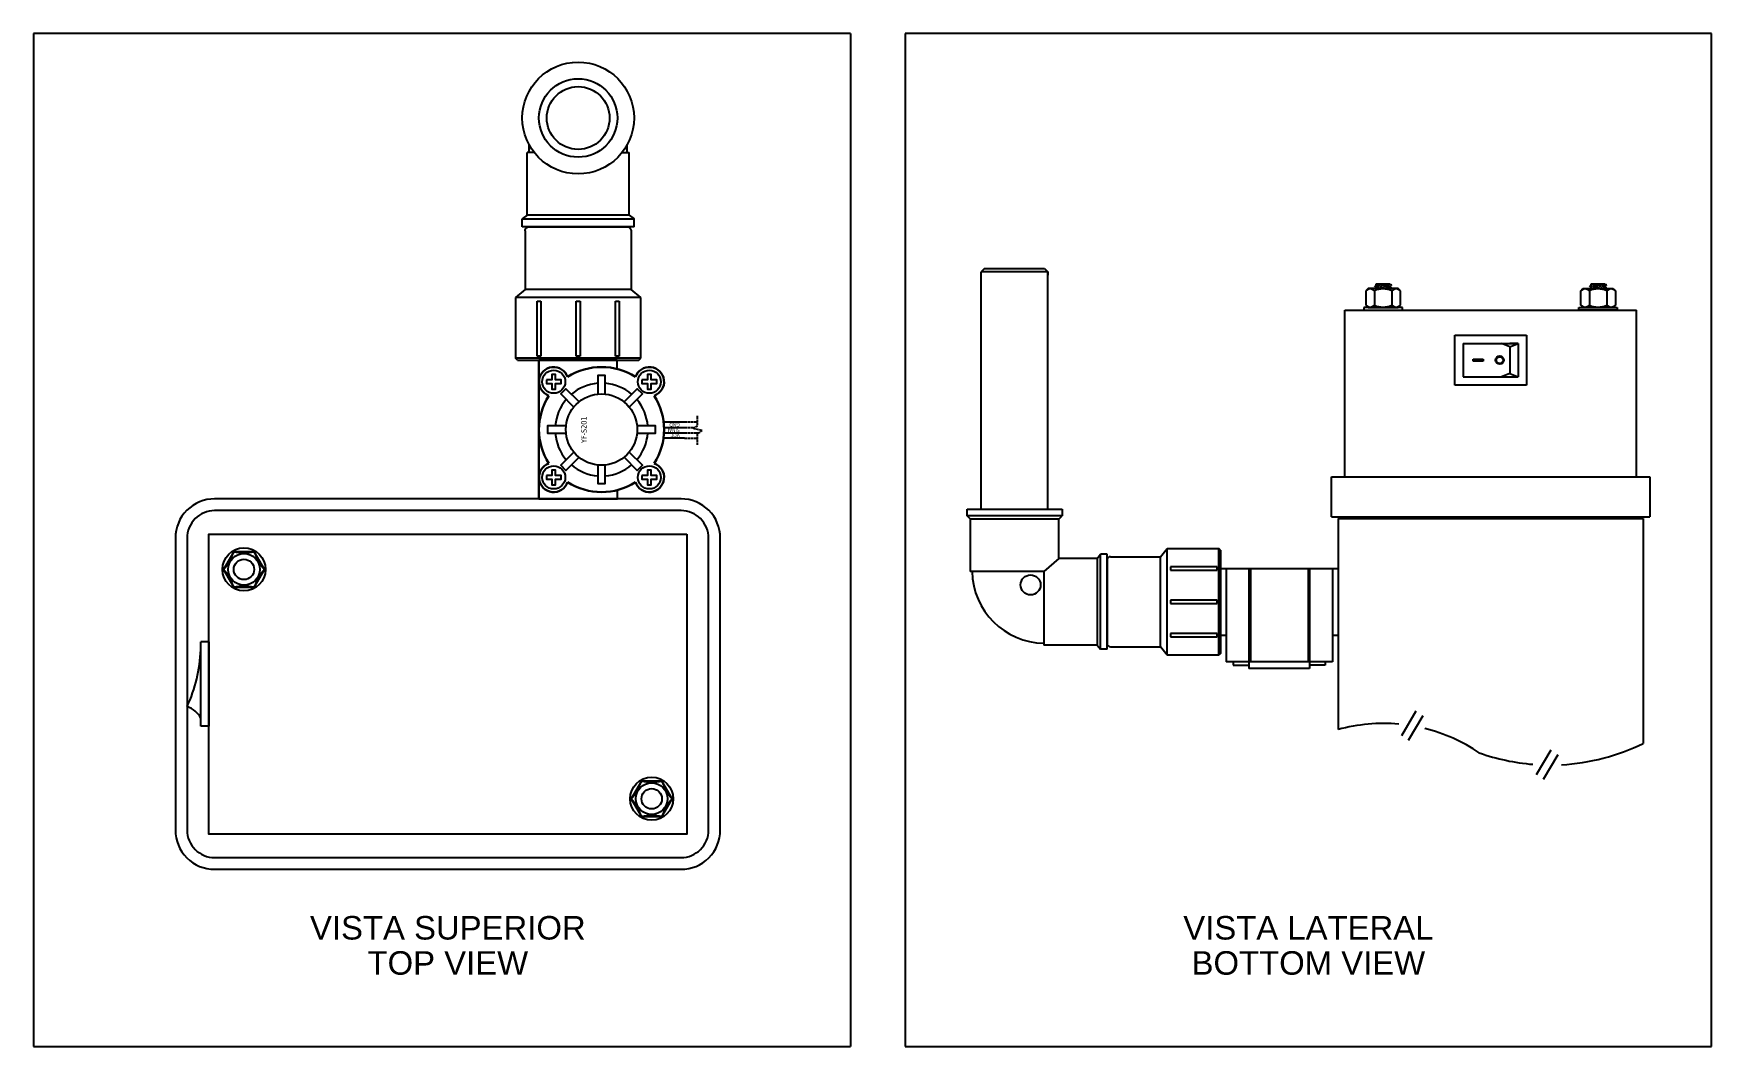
# Model space of a CAD drawing. Header units: millimetres. Extents: x 964 to 2741, y 814 to 2223.
# Drawn here: x 1795 to 2223, y 1368.4 to 1626.8 of the extents above; entities that cross this region are included whole.
import ezdxf

# ---------------------------------------------------------------- set-up
doc = ezdxf.new("R2010")
doc.units = ezdxf.units.MM
for name, pattern in [('ACAD_ISO02W100', [15, 12, -3]), ('CONTINU', [0]), ('HIDDEN2', [0.1875, 0.125, -0.0625])]:
    doc.linetypes.add(name, pattern=pattern)
doc.layers.add('2', color=7, linetype='CONTINU')
doc.layers.add('BOLTS', color=9, linetype='Continuous')
doc.layers.add('contorno', color=7, linetype='CONTINU', lineweight=30)
doc.styles.get("Standard").update_dxf_attribs({"font": 'arial.ttf'})
doc.styles.add('times 2', font='tahoma.ttf')

# ---------------------------------------------------------------- blocks, each defined once
blk = doc.blocks.new('acima')
for points in [[(2082.15, 1497.55), (2201.15, 1497.55, 0.414214), (2211.15, 1507.55), (2211.15, 1582.05, 0.414214), (2201.15, 1592.05), (2082.15, 1592.05, 0.414214), (2072.15, 1582.05), (2072.15, 1507.55, 0.414214)], [(2208.15, 1582.05, 0.414214), (2201.15, 1589.05), (2082.15, 1589.05, 0.414214), (2075.15, 1582.05), (2075.15, 1507.55, 0.414214), (2082.15, 1500.55), (2201.15, 1500.55, 0.414214), (2208.15, 1507.55)]]:
    blk.add_lwpolyline(points, format="xyb", close=True)
blk = doc.blocks.new('*U89')
blk.add_lwpolyline([(0, -2.32), (0.93, -2.37), (0.94, 2.37), (-0.94, 2.37), (-0.94, -2.37)])
blk = doc.blocks.new('*U90')
at = {"color": 0, "linetype": 'ByBlock', "lineweight": -2, "transparency": 16777216}
blk.add_blockref('*U89', (298.52, 41.22), dxfattribs=at)
for p, rotation in [((290.44, 37.88), 45.00000000000001), ((306.59, 37.88), 314.9999999999999), ((287.09, 29.8), 90), ((309.94, 29.8), 270), ((290.44, 21.72), 135), ((306.59, 21.72), 225), ((298.52, 18.38), 180)]:
    blk.add_blockref('*U89', p, dxfattribs=dict(at, rotation=rotation))
blk = doc.blocks.new('rosca')
for p, q in [((1000.85, 2084.47), (1001.35, 2084.97)), ((1000.85, 2053.47), (1000.85, 2084.47)), ((1001.35, 2084.97), (1016.85, 2084.97)), ((1001.35, 2084.97), (1016.85, 2084.97)), ((1001.35, 2084.97), (1001.35, 2052.97)), ((1016.85, 2084.97), (1018.85, 2082.47)), ((1016.85, 2084.97), (1016.85, 2052.97)), ((1018.85, 2082.47), (1018.85, 2055.47)), ((1033.85, 2082.47), (1018.85, 2082.47)), ((1034.85, 2056.47), (1034.85, 2081.47)), ((1015.85, 2079.47), (1001.85, 2079.47)), ((1001.85, 2079.47), (1001.85, 2078.47)), ((1001.85, 2078.47), (1015.85, 2078.47)), ((1015.85, 2078.47), (1015.85, 2079.47)), ((1015.85, 2069.47), (1001.85, 2069.47)), ((1001.85, 2069.47), (1001.85, 2068.47)), ((1001.85, 2068.47), (1015.85, 2068.47)), ((1015.85, 2068.47), (1015.85, 2069.47)), ((1015.85, 2059.47), (1001.85, 2059.47)), ((1001.85, 2059.47), (1001.85, 2058.47)), ((1015.85, 2058.47), (1015.85, 2059.47)), ((1001.85, 2058.47), (1015.85, 2058.47)), ((1018.85, 2055.47), (1016.85, 2052.97)), ((1033.85, 2055.47), (1018.85, 2055.47)), ((1000.85, 2053.47), (1001.35, 2052.97)), ((1016.85, 2052.97), (1001.35, 2052.97))]:
    blk.add_line(p, q)
for centre, start, end in [((1033.85, 2081.47), 0, 90), ((1033.85, 2056.47), 270, 0)]:
    blk.add_arc(centre, 1, start, end)
blk = doc.blocks.new('JOELHO')
for p, q in [((1006.1, 1963.2), (1006.1, 1965.16)), ((1031.1, 1963.2), (1031.1, 1965.16)), ((1005.6, 1947.25), (1005.6, 1963.2)), ((1007.4, 1963.2), (1005.6, 1963.2)), ((1029.81, 1963.2), (1031.6, 1963.2)), ((1031.6, 1947.25), (1031.6, 1963.2)), ((1005.6, 1947.25), (1004.35, 1946.25)), ((1004.35, 1944.25), (1004.35, 1946.25)), ((1004.35, 1946.25), (1032.85, 1946.25)), ((1032.85, 1944.25), (1004.35, 1944.25)), ((1031.6, 1947.25), (1005.6, 1947.25)), ((1031.6, 1947.25), (1032.85, 1946.25)), ((1032.85, 1944.25), (1032.85, 1946.25))]:
    blk.add_line(p, q)
for radius in [14.25, 10]:
    blk.add_circle((1018.6, 1972), radius)
blk = doc.blocks.new('A$C39A03A76')
at = {"layer": 'BOLTS', "color": 251}
blk.add_lwpolyline([(-0.016, 0, 0.099848), (-0.008, 0.0139, 0.099848), (0.008, 0.0139, 0.099848), (0.016, 0, 0.099848), (0.008, -0.0139, 0.099848), (-0.008, -0.0139, 0.099848)], format="xyb", close=True, dxfattribs=at)
at = {"layer": 'BOLTS', "color": 252}
blk.add_lwpolyline([(0.016, 0), (0.008, 0.0139), (-0.008, 0.0139), (-0.016, 0), (-0.008, -0.0139), (0.008, -0.0139)], close=True, dxfattribs=at)
at = {"layer": 'BOLTS', "color": 251}
blk.add_circle((0, 0), 0.0124, dxfattribs=at)
at = {"layer": 'BOLTS', "color": 9}
blk.add_circle((0, 0), 0.008, dxfattribs=at)
blk = doc.blocks.new('BOTÃO DEITADO')
for p, q in [((1165.42, 1911.95), (1165.42, 1909.95)), ((1165.42, 1911.95), (1186.92, 1911.95)), ((1186.92, 1909.95), (1165.42, 1909.95)), ((1186.92, 1911.95), (1186.92, 1909.95))]:
    blk.add_line(p, q)
for centre, radius, start, end in [((1165.89, 1871.84), 38.13, 65.1512, 87.708), ((1187.6, 1904.61), 5.98, 116.7147, 162.0827)]:
    blk.add_arc(centre, radius, start, end)
blk = doc.blocks.new('JOELHO 90')
for p, q in [((1069.87, 1963.2), (1069.85, 1985.28)), ((1069.85, 1985.23), (1085.58, 1985.25)), ((1085.58, 1985.25), (1086.58, 1986.25)), ((1085.58, 1958.75), (1085.58, 1985.25)), ((1086.58, 1957.75), (1086.58, 1986.25)), ((1086.58, 1986.25), (1088.58, 1986.25)), ((1088.58, 1986.25), (1088.58, 1957.75)), ((1047.83, 1947.25), (1047.78, 1963.2)), ((1069.87, 1963.2), (1047.78, 1963.2)), ((1073.83, 1958.75), (1069.87, 1963.2)), ((1073.83, 1947.25), (1073.83, 1958.75)), ((1073.83, 1958.75), (1085.58, 1958.75)), ((1085.58, 1958.75), (1086.58, 1957.75)), ((1088.58, 1957.75), (1086.58, 1957.75)), ((1047.83, 1947.25), (1046.58, 1946.25)), ((1046.58, 1944.25), (1046.58, 1946.25)), ((1046.58, 1946.25), (1075.08, 1946.25)), ((1046.58, 1944.25), (1075.08, 1944.25)), ((1073.83, 1947.25), (1047.83, 1947.25)), ((1073.83, 1947.25), (1075.08, 1946.25)), ((1075.08, 1944.25), (1075.08, 1946.25))]:
    blk.add_line(p, q)
blk.add_circle((1065.87, 1967.2), 3)
blk.add_arc((1070.34, 1962.77), 22, 91.2697, 178.898)

msp = doc.modelspace()

# ---------------------------------------------------------------- linework, layer by layer
for p, q in [((2003.409, 1626.794), (1795.037, 1626.794)), ((1795.037, 1626.794), (1795.037, 1368.429)), ((2003.409, 1626.794), (2003.409, 1368.429)), ((2223.013, 1626.794), (2017.396, 1626.794)), ((2017.396, 1626.794), (2017.396, 1368.429)), ((2223.013, 1368.429), (2223.013, 1626.794)), ((2037.613, 1566.87), (2036.763, 1566.02)), ((2037.613, 1566.87), (2052.913, 1566.87)), ((2052.913, 1566.87), (2053.763, 1566.02)), ((2036.763, 1505.46), (2036.763, 1566.02)), ((2053.763, 1566.02), (2036.763, 1566.02)), ((2053.763, 1505.46), (2053.763, 1566.02)), ((2053.763, 1566.02), (2053.763, 1565.17)), ((2141.074, 1562.848), (2137.444, 1562.848)), ((2195.899, 1562.848), (2192.269, 1562.848)), ((2135.416, 1561.77), (2134.839, 1561.194)), ((2134.839, 1561.194), (2134.839, 1557.485)), ((2143.103, 1561.77), (2135.416, 1561.77)), ((2137.049, 1561.194), (2137.049, 1557.485)), ((2141.469, 1561.194), (2141.469, 1557.485)), ((2143.679, 1561.194), (2143.103, 1561.77)), ((2143.679, 1557.485), (2143.679, 1561.194)), ((2189.664, 1561.194), (2190.241, 1561.77)), ((2189.664, 1557.485), (2189.664, 1561.194)), ((2190.241, 1561.77), (2197.928, 1561.77)), ((2191.874, 1561.194), (2191.874, 1557.485)), ((2196.294, 1561.194), (2196.294, 1557.485)), ((2197.928, 1561.77), (2198.504, 1561.194)), ((2198.504, 1561.194), (2198.504, 1557.485)), ((2129.484, 1556.245), (2203.859, 1556.245)), ((2129.484, 1513.745), (2129.484, 1556.245)), ((2144.18, 1556.908), (2134.338, 1556.908)), ((2134.338, 1556.908), (2134.338, 1556.245)), ((2134.338, 1556.245), (2144.18, 1556.245)), ((2134.839, 1557.485), (2135.416, 1556.908)), ((2135.416, 1556.908), (2143.103, 1556.908)), ((2143.103, 1556.908), (2143.679, 1557.485)), ((2144.18, 1556.245), (2144.18, 1556.908)), ((2189.163, 1556.908), (2199.005, 1556.908)), ((2189.163, 1556.245), (2189.163, 1556.908)), ((2199.005, 1556.245), (2189.163, 1556.245)), ((2190.241, 1556.908), (2189.664, 1557.485)), ((2197.928, 1556.908), (2190.241, 1556.908)), ((2198.504, 1557.485), (2197.928, 1556.908)), ((2199.005, 1556.908), (2199.005, 1556.245)), ((2203.859, 1513.745), (2203.859, 1556.245)), ((2157.534, 1549.87), (2175.809, 1549.87)), ((2157.534, 1537.12), (2157.534, 1549.87)), ((2175.809, 1549.87), (2175.809, 1537.12)), ((2159.659, 1547.745), (2173.684, 1547.745)), ((2159.659, 1547.745), (2159.659, 1539.245)), ((2171.559, 1546.895), (2169.434, 1547.745)), ((2173.684, 1547.745), (2171.559, 1547.745)), ((2171.559, 1546.895), (2173.684, 1547.745)), ((2171.559, 1546.895), (2171.559, 1540.095)), ((2173.684, 1547.745), (2173.684, 1539.245)), ((1943.826, 1543.502), (1943.821, 1541.247)), ((2162.209, 1543.24), (2162.209, 1543.75)), ((2162.209, 1543.75), (2164.759, 1543.75)), ((2164.759, 1543.24), (2162.209, 1543.24)), ((2164.759, 1543.75), (2164.759, 1543.24)), ((2175.809, 1537.12), (2157.534, 1537.12)), ((2159.659, 1539.245), (2173.684, 1539.245)), ((2171.559, 1540.095), (2169.434, 1539.245)), ((2171.559, 1540.095), (2173.684, 1539.245)), ((1955.741, 1527.765), (1961.082, 1527.765)), ((1961.082, 1523.547), (1955.708, 1523.547)), ((2126.084, 1503.545), (2126.084, 1513.745)), ((2126.084, 1513.745), (2207.259, 1513.745)), ((2207.259, 1513.745), (2207.259, 1503.545)), ((1923.959, 1508.128), (1943.954, 1508.111)), ((1925.62, 1508.111), (1943.954, 1508.111)), ((1943.955, 1508.111), (1943.954, 1510.344)), ((2126.084, 1503.545), (2207.259, 1503.545)), ((2127.784, 1503.12), (2127.784, 1449.254)), ((2127.784, 1503.12), (2205.559, 1503.12)), ((2130.334, 1503.12), (2130.334, 1503.545)), ((2203.009, 1503.12), (2203.009, 1503.545)), ((2205.559, 1503.12), (2205.559, 1445.721)), ((2097.75, 1473.375), (2097.75, 1490.37)), ((2097.75, 1490.37), (2127.784, 1490.37)), ((2099.209, 1490.37), (2099.209, 1473.375)), ((2105.032, 1490.37), (2105.032, 1466.575)), ((2105.42, 1490.37), (2105.42, 1466.575)), ((2120.114, 1490.37), (2120.114, 1466.575)), ((2120.502, 1490.37), (2120.502, 1466.575)), ((2126.324, 1490.37), (2126.324, 1473.375)), ((2097.75, 1488.958), (2097.75, 1473.375)), ((2097.75, 1473.375), (2099.209, 1473.375)), ((2099.209, 1473.375), (2099.209, 1466.575)), ((2126.324, 1473.375), (2127.784, 1473.375)), ((2126.324, 1473.375), (2126.324, 1466.575)), ((2126.324, 1466.575), (2099.209, 1466.575)), ((2101.043, 1466.575), (2101.043, 1465.725)), ((2101.043, 1465.725), (2105.032, 1465.725)), ((2105.032, 1466.575), (2105.032, 1464.875)), ((2120.502, 1464.875), (2105.032, 1464.875)), ((2120.502, 1466.575), (2120.502, 1464.875)), ((2124.491, 1465.725), (2120.502, 1465.725)), ((2124.491, 1466.575), (2124.491, 1465.725)), ((2147.638, 1453.943), (2143.916, 1447.666)), ((2149.389, 1452.776), (2145.667, 1446.5)), ((2182.048, 1444.003), (2178.326, 1437.726)), ((2183.799, 1442.836), (2180.077, 1436.559)), ((1795.037, 1368.429), (2003.409, 1368.429)), ((2017.396, 1368.429), (2223.013, 1368.429))]:
    msp.add_line(p, q)
at = {"linetype": 'HIDDEN2'}
for p, q in [((2137.049, 1562.308), (2137.444, 1562.537)), ((2137.049, 1562.308), (2137.444, 1562.537)), ((2137.444, 1562.147), (2137.049, 1562.308)), ((2137.444, 1562.147), (2137.049, 1562.308)), ((2137.444, 1562.537), (2141.074, 1562.848)), ((2137.444, 1562.537), (2141.074, 1562.848)), ((2141.074, 1562.457), (2137.444, 1562.147)), ((2141.074, 1562.457), (2137.444, 1562.147)), ((2141.074, 1562.848), (2141.469, 1562.686)), ((2141.074, 1562.848), (2141.469, 1562.686)), ((2141.469, 1562.686), (2141.074, 1562.457)), ((2141.469, 1562.686), (2141.074, 1562.457)), ((2191.874, 1562.308), (2192.269, 1562.537)), ((2191.874, 1562.308), (2192.269, 1562.537)), ((2192.269, 1562.147), (2191.874, 1562.308)), ((2192.269, 1562.147), (2191.874, 1562.308)), ((2192.269, 1562.537), (2195.899, 1562.848)), ((2192.269, 1562.537), (2195.899, 1562.848)), ((2195.899, 1562.457), (2192.269, 1562.147)), ((2195.899, 1562.457), (2192.269, 1562.147)), ((2195.899, 1562.848), (2196.294, 1562.686)), ((2195.899, 1562.848), (2196.294, 1562.686)), ((2196.294, 1562.686), (2195.899, 1562.457)), ((2196.294, 1562.686), (2195.899, 1562.457)), ((2137.424, 1561.77), (2137.444, 1561.782)), ((2137.444, 1561.782), (2141.074, 1562.092)), ((2141.074, 1562.092), (2141.469, 1561.931)), ((2141.469, 1561.931), (2141.192, 1561.77)), ((2192.249, 1561.77), (2192.269, 1561.782)), ((2192.269, 1561.782), (2195.899, 1562.092)), ((2195.899, 1562.092), (2196.294, 1561.931)), ((2196.294, 1561.931), (2196.017, 1561.77))]:
    msp.add_line(p, q, dxfattribs=at)
at = {"linetype": 'Continuous'}
for p, q in [((2137.444, 1562.848), (2137.444, 1562.537)), ((2137.444, 1562.848), (2137.444, 1562.537)), ((2137.444, 1562.147), (2137.444, 1561.782)), ((2141.074, 1562.457), (2141.074, 1562.092)), ((2192.269, 1562.848), (2192.269, 1562.537)), ((2192.269, 1562.848), (2192.269, 1562.537)), ((2192.269, 1562.147), (2192.269, 1561.782)), ((2195.899, 1562.457), (2195.899, 1562.092))]:
    msp.add_line(p, q, dxfattribs=at)
for points in [[(1925.837, 1538.443), (1925.837, 1537.974), (1925.837, 1537.504), (1927.244, 1537.504), (1927.244, 1536.097), (1928.183, 1536.097), (1928.183, 1537.504), (1929.591, 1537.504), (1929.591, 1538.443), (1928.183, 1538.443), (1928.183, 1539.851), (1927.714, 1539.851), (1927.244, 1539.851), (1927.244, 1538.443)], [(1950.228, 1538.443), (1950.228, 1537.974), (1950.228, 1537.504), (1951.636, 1537.504), (1951.636, 1536.097), (1952.574, 1536.097), (1952.574, 1537.504), (1953.982, 1537.504), (1953.982, 1538.443), (1952.574, 1538.443), (1952.574, 1539.851), (1952.105, 1539.851), (1951.636, 1539.851), (1951.636, 1538.443)], [(1925.837, 1514.052), (1925.837, 1513.583), (1925.837, 1513.113), (1927.244, 1513.113), (1927.244, 1511.705), (1928.183, 1511.705), (1928.183, 1513.113), (1929.591, 1513.113), (1929.591, 1514.052), (1928.183, 1514.052), (1928.183, 1515.46), (1927.714, 1515.46), (1927.244, 1515.46), (1927.244, 1514.052)], [(1950.228, 1514.052), (1950.228, 1513.583), (1950.228, 1513.113), (1951.636, 1513.113), (1951.636, 1511.705), (1952.574, 1511.705), (1952.574, 1513.113), (1953.982, 1513.113), (1953.982, 1514.052), (1952.574, 1514.052), (1952.574, 1515.46), (1952.105, 1515.46), (1951.636, 1515.46), (1951.636, 1514.052)], [(1961.704, 1499.111), (1961.704, 1422.611), (1839.704, 1422.611), (1839.704, 1499.111)]]:
    msp.add_lwpolyline(points, close=True)
at = {"linetype": 'ACAD_ISO02W100', "ltscale": 0.05, "transparency": 33554610, "flags": 128}
for points in [[(1964.404, 1521.903), (1964.404, 1524.783), (1965.596, 1525.515), (1963.212, 1526.041), (1964.404, 1526.773), (1964.404, 1529.299)], [(1961.082, 1527.765), (1964.404, 1527.765)], [(1961.082, 1526.329), (1963.68, 1526.329)], [(1961.082, 1524.983), (1964.729, 1524.983)], [(1961.082, 1523.547), (1964.404, 1523.547)]]:
    msp.add_lwpolyline(points, dxfattribs=at)
for points in [[(1955.845, 1524.983), (1961.082, 1524.983)], [(1955.855, 1526.329), (1961.082, 1526.329)]]:
    msp.add_lwpolyline(points)
for centre, radius in [((1933.954, 1605.252), 8), ((2169.009, 1543.495), 1.062), ((2169.009, 1543.495), 0.85), ((1939.909, 1525.778), 9.1), ((1848.704, 1490.111), 5.5), ((1952.704, 1431.611), 5.5)]:
    msp.add_circle(centre, radius)
at = {"transparency": 33554610}
for centre in [(1927.714, 1537.974), (1952.105, 1537.974), (1927.714, 1513.583), (1952.105, 1513.583)]:
    msp.add_circle(centre, 2.944, dxfattribs=at)
for centre, radius, start, end in [((2135.944, 1560.059), 1.583, 45.74302, 134.25698), ((2139.259, 1555.984), 5.659, 67.01324, 112.98676), ((2142.574, 1560.059), 1.583, 45.74302, 134.25698), ((2190.769, 1560.059), 1.583, 45.74302, 134.25698), ((2194.084, 1555.984), 5.659, 67.01324, 112.98676), ((2197.399, 1560.059), 1.583, 45.74302, 134.25698), ((2135.944, 1558.619), 1.583, 225.74302, 314.25698), ((2139.259, 1562.694), 5.659, 247.01324, 292.98676), ((2142.574, 1558.619), 1.583, 225.74302, 314.25698), ((2190.769, 1558.619), 1.583, 225.74302, 314.25698), ((2194.084, 1562.694), 5.659, 247.01324, 292.98676), ((2197.399, 1558.619), 1.583, 225.74302, 314.25698), ((2139.351, 1407.142), 43.672, 84.89556, 105.35867), ((2139.351, 1407.142), 43.672, 55.94574, 76.0198), ((2181.836, 1494.105), 53.887, 250.45242, 265.34825), ((2181.836, 1494.105), 53.887, 273.0853, 296.11872)]:
    msp.add_arc(centre, radius, start, end)
at = {"transparency": 33554495}
for start, end in [(94.54681, 130.4631), (49.54681, 85.4631), (139.54681, 175.4631), (4.54681, 40.4631), (184.54681, 220.4631), (319.54681, 355.4631), (229.54681, 265.4631), (274.54681, 310.4631)]:
    msp.add_arc((1939.909, 1525.778), 11.839, start, end, dxfattribs=at)
at = {"layer": 'contorno'}
msp.add_lwpolyline([(1943.826, 1543.502), (1943.826, 1543.502), (1923.952, 1543.502), (1923.959, 1508.128)], dxfattribs=at)
for centre, radius, start, end in [((1927.714, 1537.974), 3.754, 18.89754, 251.10246), ((1939.909, 1525.778), 15.956, 57.19832, 122.80168), ((1952.105, 1537.974), 3.754, 288.89754, 161.10246), ((1939.909, 1525.778), 15.956, 147.19832, 212.80168), ((1939.909, 1525.778), 15.956, 327.19832, 32.80168), ((1927.714, 1513.583), 3.754, 108.89754, 341.10246), ((1952.105, 1513.583), 3.754, 198.89754, 71.10246), ((1939.909, 1525.778), 15.956, 237.19832, 302.80168)]:
    msp.add_arc(centre, radius, start, end, dxfattribs=at)

# ---------------------------------------------------------------- block references
for name, p in [('JOELHO', (915.35, -366.745)), ('acima', (-240.944, -83.941))]:
    msp.add_blockref(name, p)
at = {"xscale": -1, "rotation": 270}
msp.add_blockref('rosca', (-135.02, 542.65), dxfattribs=at)
at = {"transparency": 33554559, "rotation": 90.00000000000001}
msp.add_blockref('*U90', (1969.711, 1227.262), dxfattribs=at)
at = {"xscale": 0.85, "yscale": 0.85, "zscale": 0.85}
for name, p, rotation in [('JOELHO 90', (3721.461, 580.169), 90), ('rosca', (2948.475, 3240.5), 180)]:
    msp.add_blockref(name, p, dxfattribs=dict(at, rotation=rotation))
at = {"rotation": 270}
msp.add_blockref('BOTÃO DEITADO', (-72.242, 2637.029), dxfattribs=at)
at = {"layer": 'BOLTS', "xscale": 325.0394940790343, "yscale": 325.0394940790343, "zscale": 325.0394940790343, "rotation": 180}
msp.add_blockref('A$C39A03A76', (1848.704, 1490.111), dxfattribs=at)
at = {"layer": 'BOLTS', "xscale": 325.0394940790343, "yscale": 325.0394940790343, "zscale": 325.0394940790343}
msp.add_blockref('A$C39A03A76', (1952.704, 1431.611), dxfattribs=at)

# ---------------------------------------------------------------- texts
at = {"insert": (1934.72, 1522.337), "char_height": 1.4078, "attachment_point": 1, "rotation": 90, "style": 'times 2'}
msp.add_mtext_dynamic_manual_height_columns('YF-S201', width=3.47228, gutter_width=4.693, heights=[0], dxfattribs=at)
at = {"char_height": 6, "attachment_point": 8}
for s, insert in [('VISTA SUPERIOR', (1900.704, 1395.611)), ('VISTA LATERAL', (2120.205, 1395.611)), ('TOP VIEW', (1900.704, 1386.643)), ('BOTTOM VIEW', (2120.205, 1386.643))]:
    msp.add_mtext_dynamic_manual_height_columns(s, width=117.05032, gutter_width=12.5, heights=[5.174], dxfattribs=dict(at, insert=insert))
at = {"layer": '2', "style": 'times 2'}
for s, p in [('SINAL', (1959.869, 1526.118)), ('GND', (1959.869, 1527.484)), ('VCC', (1959.869, 1524.79))]:
    msp.add_text(s, height=0.9386, rotation=180, dxfattribs=at).set_placement(p)

doc.saveas('drawing.dxf')
